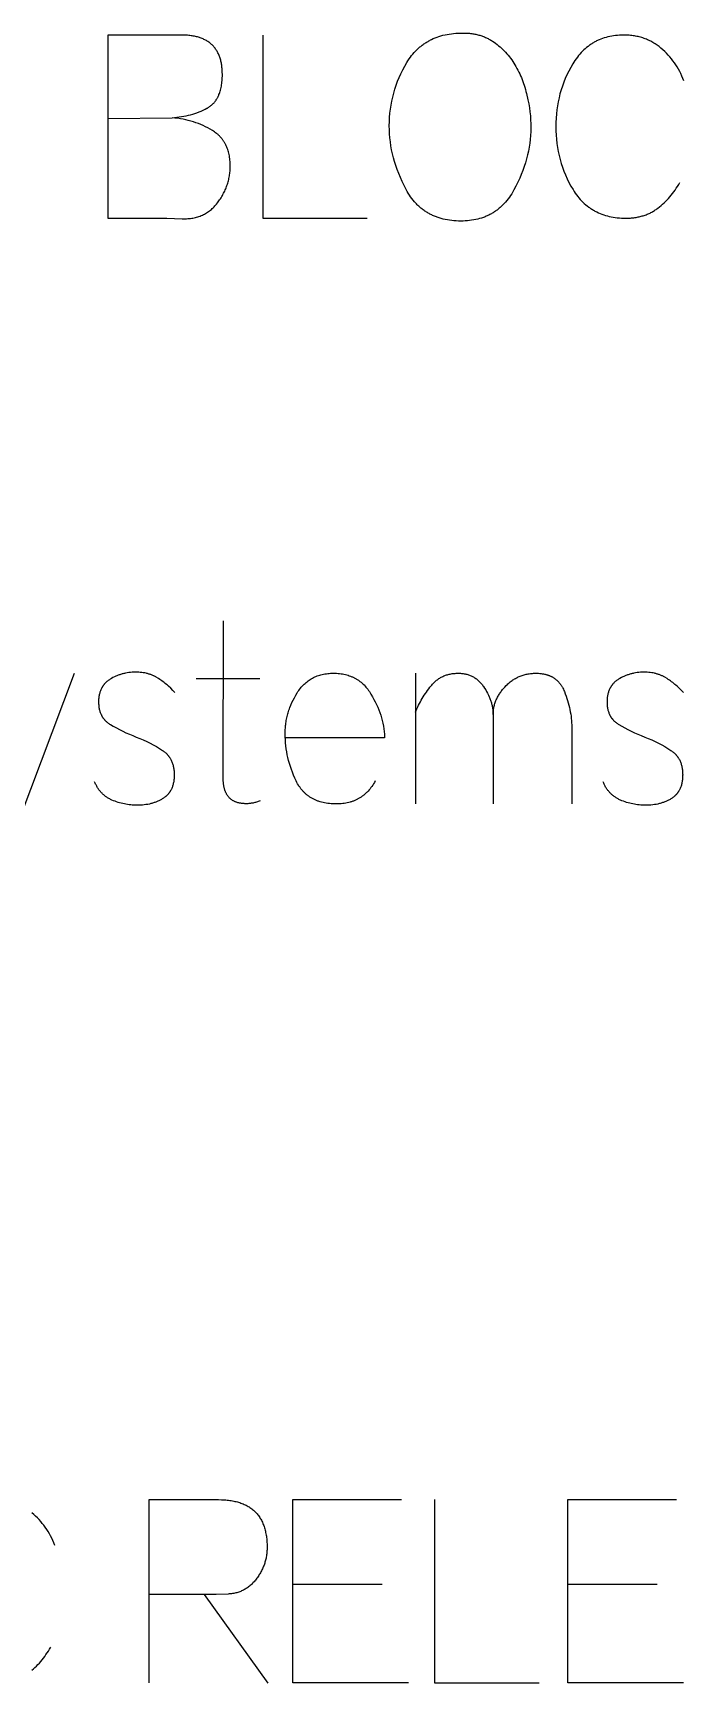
# Model space of a CAD drawing. Header units: millimetres. Extents: x -1220 to 1220, y -1930 to 4220.
# Drawn here: x 28 to 291, y 3553 to 4220 of the extents above; entities that cross this region are included whole.
import ezdxf

# ---------------------------------------------------------------- set-up
doc = ezdxf.new("R2010")
doc.units = ezdxf.units.MM
doc.layers.add('TC', color=220, linetype='CONTINUOUS', true_color=0xff00bb)

msp = doc.modelspace()

# ---------------------------------------------------------------- linework, layer by layer
at = {"layer": 'TC'}
for points in [[(58.14, 4219.04), (58.14, 4145.04), (82.03, 4145.04), (88.27, 4144.83), (88.84, 4144.81), (89.39, 4144.81), (89.94, 4144.83), (90.48, 4144.86), (91.01, 4144.9), (91.54, 4144.95), (92.06, 4145.02), (92.57, 4145.1), (93.07, 4145.2), (93.56, 4145.31), (94.05, 4145.43), (94.53, 4145.57), (95, 4145.72), (95.46, 4145.88), (95.91, 4146.06), (96.36, 4146.25), (96.8, 4146.46), (97.23, 4146.68), (97.65, 4146.91), (98.07, 4147.15), (98.47, 4147.41), (98.87, 4147.69), (99.27, 4147.97), (99.65, 4148.27), (100.03, 4148.59), (100.39, 4148.92), (100.75, 4149.26), (101.11, 4149.61), (101.45, 4149.98), (101.79, 4150.36), (102.12, 4150.76), (102.44, 4151.17), (103.06, 4152.02), (103.36, 4152.45), (103.65, 4152.88), (103.93, 4153.32), (104.2, 4153.75), (104.46, 4154.19), (104.7, 4154.64), (104.94, 4155.08), (105.17, 4155.53), (105.39, 4155.98), (105.59, 4156.44), (105.79, 4156.89), (105.98, 4157.35), (106.16, 4157.81), (106.32, 4158.28), (106.48, 4158.74), (106.63, 4159.21), (106.76, 4159.69), (106.89, 4160.16), (107.01, 4160.64), (107.11, 4161.12), (107.21, 4161.6), (107.29, 4162.09), (107.37, 4162.58), (107.44, 4163.07), (107.49, 4163.56), (107.54, 4164.06), (107.57, 4164.56), (107.6, 4165.06), (107.61, 4165.57), (107.62, 4166.07), (107.61, 4166.7), (107.59, 4167.31), (107.55, 4167.91), (107.51, 4168.5), (107.44, 4169.07), (107.36, 4169.64), (107.27, 4170.19), (107.17, 4170.74), (107.05, 4171.27), (106.92, 4171.79), (106.77, 4172.3), (106.61, 4172.8), (106.43, 4173.29), (106.24, 4173.77), (106.04, 4174.23), (105.82, 4174.69), (105.71, 4174.91), (105.59, 4175.13), (105.47, 4175.35), (105.34, 4175.57), (105.21, 4175.78), (105.08, 4175.99), (104.95, 4176.19), (104.81, 4176.4), (104.67, 4176.6), (104.52, 4176.8), (104.37, 4176.99), (104.22, 4177.18), (104.06, 4177.37), (103.9, 4177.56), (103.74, 4177.75), (103.57, 4177.93), (103.4, 4178.11), (103.23, 4178.28), (103.05, 4178.45), (102.87, 4178.63), (102.69, 4178.79), (102.5, 4178.96), (102.31, 4179.12), (102.11, 4179.28), (101.71, 4179.59), (101.3, 4179.89), (100.87, 4180.17), (100.43, 4180.45), (99.52, 4180.99), (98.6, 4181.5), (97.67, 4181.99), (96.72, 4182.44), (95.75, 4182.86), (94.77, 4183.26), (93.77, 4183.63), (92.76, 4183.97), (91.74, 4184.28), (90.7, 4184.56), (89.65, 4184.81), (88.58, 4185.03), (87.49, 4185.22), (86.39, 4185.39), (85.28, 4185.52), (84.15, 4185.63)], [(58.14, 4185.31), (84.15, 4185.63), (85.13, 4185.71), (86.1, 4185.81), (87.06, 4185.93), (88, 4186.07), (88.93, 4186.23), (89.84, 4186.41), (90.74, 4186.62), (91.63, 4186.85), (92.5, 4187.1), (93.36, 4187.37), (94.2, 4187.66), (95.03, 4187.97), (95.85, 4188.3), (96.65, 4188.66), (97.44, 4189.04), (98.21, 4189.44), (98.4, 4189.54), (98.59, 4189.66), (98.78, 4189.77), (98.96, 4189.89), (99.15, 4190.01), (99.32, 4190.13), (99.5, 4190.26), (99.67, 4190.39), (99.84, 4190.52), (100.01, 4190.66), (100.17, 4190.8), (100.33, 4190.95), (100.49, 4191.09), (100.64, 4191.25), (100.79, 4191.4), (100.94, 4191.56), (101.08, 4191.72), (101.22, 4191.88), (101.36, 4192.05), (101.5, 4192.22), (101.63, 4192.4), (101.76, 4192.57), (101.89, 4192.76), (102.01, 4192.94), (102.13, 4193.13), (102.25, 4193.32), (102.36, 4193.51), (102.47, 4193.71), (102.58, 4193.91), (102.69, 4194.12), (102.79, 4194.33), (102.89, 4194.54), (102.98, 4194.75), (103.08, 4194.97), (103.25, 4195.42), (103.42, 4195.88), (103.57, 4196.35), (103.71, 4196.84), (103.84, 4197.34), (103.95, 4197.85), (104.06, 4198.38), (104.15, 4198.92), (104.23, 4199.47), (104.29, 4200.04), (104.35, 4200.62), (104.39, 4201.21), (104.42, 4201.82), (104.44, 4202.44), (104.45, 4203.07), (104.43, 4204.06), (104.41, 4204.54), (104.38, 4205.01), (104.35, 4205.47), (104.3, 4205.93), (104.25, 4206.38), (104.19, 4206.82), (104.12, 4207.25), (104.04, 4207.67), (103.96, 4208.09), (103.87, 4208.5), (103.77, 4208.9), (103.66, 4209.29), (103.54, 4209.68), (103.42, 4210.06), (103.28, 4210.43), (103.14, 4210.79), (102.99, 4211.15), (102.84, 4211.49), (102.67, 4211.83), (102.5, 4212.16), (102.32, 4212.49), (102.13, 4212.8), (101.93, 4213.11), (101.72, 4213.41), (101.51, 4213.7), (101.29, 4213.99), (101.06, 4214.26), (100.82, 4214.53), (100.58, 4214.79), (100.32, 4215.05), (100.06, 4215.29), (99.79, 4215.53), (99.51, 4215.76), (99.23, 4215.98), (98.93, 4216.2), (98.63, 4216.4), (98.32, 4216.6), (98, 4216.79), (97.68, 4216.98), (97.34, 4217.15), (97, 4217.32), (96.65, 4217.48), (96.29, 4217.63), (95.93, 4217.77), (95.55, 4217.91), (95.17, 4218.04), (94.78, 4218.16), (94.38, 4218.27), (93.97, 4218.38), (93.56, 4218.48), (93.14, 4218.57), (92.71, 4218.65), (92.27, 4218.72), (91.82, 4218.79), (91.36, 4218.85), (90.9, 4218.9), (90.43, 4218.94), (89.95, 4218.97), (88.97, 4219.02), (87.95, 4219.04), (58.14, 4219.04)], [(120.83, 4219.04), (120.83, 4145.04), (163.01, 4145.04)], [(290.93, 4200.54), (290.53, 4201.53), (290.11, 4202.5), (289.66, 4203.45), (289.2, 4204.38), (288.7, 4205.28), (288.18, 4206.16), (287.64, 4207.02), (287.07, 4207.86), (286.47, 4208.67), (285.86, 4209.46), (285.21, 4210.24), (284.54, 4210.98), (283.85, 4211.71), (283.13, 4212.41), (282.39, 4213.09), (281.62, 4213.75), (280.85, 4214.39), (280.45, 4214.7), (280.05, 4214.99), (279.64, 4215.27), (279.23, 4215.55), (278.81, 4215.81), (278.39, 4216.06), (277.96, 4216.31), (277.52, 4216.54), (277.08, 4216.76), (276.64, 4216.97), (276.19, 4217.17), (275.73, 4217.36), (275.27, 4217.55), (274.8, 4217.72), (274.33, 4217.88), (273.86, 4218.03), (273.37, 4218.16), (272.89, 4218.29), (272.39, 4218.41), (271.89, 4218.52), (271.39, 4218.62), (270.88, 4218.71), (270.37, 4218.78), (269.85, 4218.85), (269.32, 4218.91), (268.79, 4218.95), (268.25, 4218.99), (267.71, 4219.02), (267.16, 4219.03), (266.61, 4219.04), (265.77, 4219.03), (264.93, 4218.99), (264.11, 4218.93), (263.31, 4218.86), (262.51, 4218.75), (261.73, 4218.63), (260.96, 4218.48), (260.21, 4218.31), (259.47, 4218.12), (258.74, 4217.9), (258.02, 4217.66), (257.32, 4217.4), (256.63, 4217.12), (256.29, 4216.97), (255.95, 4216.81), (255.62, 4216.65), (255.29, 4216.48), (254.96, 4216.31), (254.64, 4216.13), (254.32, 4215.95), (254, 4215.76), (253.69, 4215.56), (253.38, 4215.36), (253.07, 4215.15), (252.77, 4214.94), (252.17, 4214.49), (251.58, 4214.03), (251.01, 4213.54), (250.45, 4213.03), (249.9, 4212.5), (249.37, 4211.94), (248.85, 4211.36), (248.34, 4210.76), (247.85, 4210.13), (247.36, 4209.49), (246.9, 4208.82), (246.44, 4208.12), (246, 4207.41), (245.17, 4205.96), (244.39, 4204.49), (243.66, 4203.01), (242.99, 4201.5), (242.37, 4199.98), (241.81, 4198.44), (241.3, 4196.88), (240.84, 4195.3), (240.44, 4193.71), (240.09, 4192.1), (239.8, 4190.47), (239.56, 4188.82), (239.37, 4187.15), (239.23, 4185.46), (239.15, 4183.76), (239.13, 4182.04), (239.15, 4180.31), (239.24, 4178.61), (239.37, 4176.92), (239.56, 4175.25), (239.81, 4173.6), (240.11, 4171.96), (240.46, 4170.34), (240.87, 4168.74), (241.33, 4167.16), (241.85, 4165.59), (242.42, 4164.04), (243.05, 4162.51), (243.73, 4161), (244.47, 4159.5), (245.26, 4158.02), (246.1, 4156.56), (246.55, 4155.85), (247.02, 4155.16), (247.49, 4154.5), (247.99, 4153.86), (248.49, 4153.24), (249.01, 4152.64), (249.55, 4152.07), (250.09, 4151.52), (250.66, 4150.99), (251.23, 4150.48), (251.82, 4150), (252.43, 4149.54), (252.73, 4149.32), (253.04, 4149.1), (253.36, 4148.89), (253.68, 4148.68), (254, 4148.48), (254.32, 4148.29), (254.65, 4148.1), (254.98, 4147.92), (255.66, 4147.57), (256.35, 4147.24), (257.05, 4146.94), (257.76, 4146.66), (258.5, 4146.4), (259.24, 4146.16), (260, 4145.95), (260.77, 4145.76), (261.56, 4145.59), (262.36, 4145.44), (263.17, 4145.32), (264, 4145.22), (264.84, 4145.14), (265.7, 4145.08), (266.57, 4145.05), (267.46, 4145.04), (268.4, 4145.05), (269.32, 4145.1), (269.78, 4145.14), (270.23, 4145.18), (270.68, 4145.23), (271.12, 4145.29), (271.55, 4145.35), (271.99, 4145.43), (272.42, 4145.51), (272.84, 4145.6), (273.26, 4145.7), (273.67, 4145.81), (274.08, 4145.92), (274.49, 4146.04), (274.89, 4146.17), (275.28, 4146.31), (275.68, 4146.45), (276.06, 4146.61), (276.45, 4146.77), (276.82, 4146.94), (277.2, 4147.11), (277.57, 4147.3), (277.93, 4147.49), (278.29, 4147.69), (278.65, 4147.9), (279, 4148.11), (279.34, 4148.34), (279.68, 4148.57), (280.02, 4148.81), (280.35, 4149.05), (281.01, 4149.57), (281.65, 4150.09), (282.28, 4150.64), (282.89, 4151.21), (283.49, 4151.79), (284.08, 4152.39), (284.66, 4153.01), (285.22, 4153.65), (285.77, 4154.31), (286.3, 4154.98), (286.82, 4155.68), (287.33, 4156.39), (287.83, 4157.12), (288.31, 4157.86), (288.78, 4158.63), (289.23, 4159.41)], [(119.67, 3909.51), (119.31, 3909.36), (118.96, 3909.23), (118.6, 3909.11), (118.25, 3909), (117.9, 3908.89), (117.54, 3908.8), (117.19, 3908.71), (116.84, 3908.63), (116.49, 3908.57), (116.14, 3908.51), (115.79, 3908.46), (115.45, 3908.42), (115.1, 3908.38), (114.75, 3908.36), (114.41, 3908.35), (114.07, 3908.34), (113.78, 3908.35), (113.49, 3908.35), (113.21, 3908.37), (112.94, 3908.38), (112.67, 3908.41), (112.4, 3908.43), (112.14, 3908.47), (111.89, 3908.51), (111.63, 3908.55), (111.39, 3908.6), (111.14, 3908.65), (110.9, 3908.71), (110.67, 3908.77), (110.44, 3908.84), (110.22, 3908.92), (110, 3909), (109.78, 3909.08), (109.57, 3909.17), (109.36, 3909.27), (109.16, 3909.36), (108.96, 3909.47), (108.77, 3909.58), (108.58, 3909.69), (108.4, 3909.81), (108.22, 3909.94), (108.04, 3910.07), (107.87, 3910.21), (107.71, 3910.35), (107.55, 3910.49), (107.39, 3910.64), (107.24, 3910.8), (107.09, 3910.96), (106.95, 3911.13), (106.81, 3911.3), (106.67, 3911.47), (106.54, 3911.65), (106.42, 3911.84), (106.3, 3912.03), (106.18, 3912.23), (106.07, 3912.43), (105.96, 3912.64), (105.86, 3912.85), (105.76, 3913.07), (105.67, 3913.29), (105.58, 3913.52), (105.5, 3913.75), (105.42, 3913.99), (105.34, 3914.23), (105.27, 3914.48), (105.21, 3914.73), (105.15, 3914.99), (105.09, 3915.25), (105.04, 3915.52), (104.99, 3915.79), (104.95, 3916.07), (104.91, 3916.36), (104.85, 3916.94), (104.8, 3917.54), (104.77, 3918.16), (104.76, 3918.81), (104.87, 3982.24)], [(18.08, 3890.27), (44.72, 3961.09)], [(85.31, 3953.27), (84.46, 3954.17), (83.6, 3955.03), (82.73, 3955.84), (82.29, 3956.23), (81.85, 3956.6), (81.41, 3956.97), (80.96, 3957.32), (80.51, 3957.66), (80.06, 3957.99), (79.61, 3958.31), (79.15, 3958.61), (78.69, 3958.91), (77.77, 3959.47), (77.54, 3959.61), (77.3, 3959.74), (77.06, 3959.86), (76.82, 3959.98), (76.58, 3960.1), (76.33, 3960.21), (76.07, 3960.32), (75.82, 3960.42), (75.56, 3960.52), (75.3, 3960.61), (75.03, 3960.7), (74.76, 3960.78), (74.49, 3960.86), (74.21, 3960.94), (73.93, 3961.01), (73.65, 3961.07), (73.08, 3961.19), (72.49, 3961.29), (71.89, 3961.37), (71.27, 3961.44), (70.64, 3961.48), (70, 3961.51), (69.35, 3961.52), (68.65, 3961.51), (67.96, 3961.47), (67.28, 3961.42), (66.61, 3961.34), (65.94, 3961.24), (65.28, 3961.12), (64.95, 3961.05), (64.63, 3960.97), (64.31, 3960.89), (63.98, 3960.8), (63.66, 3960.71), (63.35, 3960.61), (63.03, 3960.51), (62.72, 3960.4), (62.4, 3960.29), (62.09, 3960.17), (61.79, 3960.04), (61.48, 3959.91), (61.18, 3959.77), (60.87, 3959.63), (60.27, 3959.33), (59.68, 3959.01), (59.09, 3958.66), (58.81, 3958.48), (58.53, 3958.29), (58.26, 3958.1), (58, 3957.89), (57.75, 3957.69), (57.51, 3957.47), (57.28, 3957.25), (57.17, 3957.13), (57.06, 3957.02), (56.95, 3956.9), (56.85, 3956.78), (56.74, 3956.66), (56.64, 3956.54), (56.54, 3956.41), (56.45, 3956.29), (56.35, 3956.16), (56.26, 3956.03), (56.17, 3955.9), (56.08, 3955.77), (56, 3955.63), (55.91, 3955.5), (55.83, 3955.36), (55.76, 3955.22), (55.68, 3955.08), (55.61, 3954.94), (55.47, 3954.65), (55.33, 3954.35), (55.21, 3954.04), (55.1, 3953.73), (54.99, 3953.41), (54.9, 3953.09), (54.81, 3952.76), (54.73, 3952.42), (54.67, 3952.07), (54.61, 3951.72), (54.56, 3951.36), (54.52, 3951), (54.48, 3950.62), (54.46, 3950.24), (54.45, 3949.86), (54.44, 3949.47), (54.45, 3949.08), (54.46, 3948.7), (54.49, 3948.33), (54.52, 3947.96), (54.56, 3947.6), (54.61, 3947.25), (54.67, 3946.9), (54.74, 3946.56), (54.82, 3946.22), (54.91, 3945.9), (55.01, 3945.58), (55.11, 3945.26), (55.23, 3944.96), (55.35, 3944.66), (55.49, 3944.36), (55.56, 3944.22), (55.63, 3944.07), (55.71, 3943.93), (55.79, 3943.79), (55.87, 3943.66), (55.95, 3943.52), (56.03, 3943.38), (56.12, 3943.25), (56.21, 3943.12), (56.3, 3942.99), (56.4, 3942.86), (56.49, 3942.74), (56.59, 3942.61), (56.69, 3942.49), (56.8, 3942.37), (56.9, 3942.25), (57.01, 3942.13), (57.12, 3942.01), (57.35, 3941.78), (57.58, 3941.56), (57.83, 3941.35), (58.09, 3941.14), (58.35, 3940.94), (58.62, 3940.74), (58.91, 3940.56), (59.2, 3940.37), (60.4, 3939.67), (61.64, 3938.99), (62.9, 3938.32), (64.2, 3937.68), (65.52, 3937.05), (66.87, 3936.45), (68.25, 3935.86), (69.67, 3935.3), (71.1, 3934.73), (72.51, 3934.13), (73.88, 3933.5), (75.22, 3932.84), (76.52, 3932.15), (77.79, 3931.43), (79.03, 3930.69), (80.24, 3929.91), (80.53, 3929.71), (80.81, 3929.51), (81.09, 3929.3), (81.35, 3929.08), (81.61, 3928.86), (81.85, 3928.62), (81.97, 3928.51), (82.09, 3928.39), (82.21, 3928.26), (82.32, 3928.14), (82.43, 3928.01), (82.54, 3927.88), (82.64, 3927.75), (82.75, 3927.62), (82.85, 3927.49), (82.95, 3927.35), (83.04, 3927.21), (83.14, 3927.07), (83.23, 3926.93), (83.32, 3926.79), (83.49, 3926.5), (83.65, 3926.2), (83.81, 3925.89), (83.95, 3925.58), (84.08, 3925.26), (84.21, 3924.93), (84.33, 3924.59), (84.43, 3924.25), (84.53, 3923.89), (84.62, 3923.54), (84.7, 3923.17), (84.77, 3922.8), (84.83, 3922.41), (84.88, 3922.03), (84.92, 3921.63), (84.95, 3921.23), (84.98, 3920.82), (84.99, 3920.4), (84.99, 3919.97), (84.99, 3919.56), (84.98, 3919.15), (84.95, 3918.76), (84.92, 3918.37), (84.88, 3917.98), (84.83, 3917.61), (84.78, 3917.24), (84.71, 3916.88), (84.64, 3916.53), (84.55, 3916.18), (84.46, 3915.84), (84.36, 3915.51), (84.24, 3915.19), (84.12, 3914.87), (84, 3914.56), (83.86, 3914.26), (83.71, 3913.97), (83.56, 3913.68), (83.48, 3913.54), (83.39, 3913.4), (83.31, 3913.27), (83.22, 3913.13), (83.13, 3913), (83.04, 3912.87), (82.94, 3912.74), (82.85, 3912.61), (82.75, 3912.49), (82.65, 3912.36), (82.54, 3912.24), (82.44, 3912.12), (82.33, 3912), (82.22, 3911.89), (82.11, 3911.77), (81.99, 3911.66), (81.88, 3911.55), (81.76, 3911.44), (81.64, 3911.33), (81.51, 3911.23), (81.39, 3911.13), (81.26, 3911.03), (81, 3910.83), (80.73, 3910.64), (80.45, 3910.46), (80.17, 3910.29), (79.89, 3910.12), (79.6, 3909.97), (79.31, 3909.81), (79.02, 3909.67), (78.73, 3909.52), (78.43, 3909.39), (78.13, 3909.25), (77.83, 3909.13), (77.52, 3909.01), (77.21, 3908.89), (76.9, 3908.78), (76.58, 3908.68), (76.26, 3908.58), (75.94, 3908.48), (75.61, 3908.4), (75.28, 3908.31), (74.95, 3908.23), (74.28, 3908.09), (73.59, 3907.98), (72.9, 3907.88), (72.19, 3907.81), (71.46, 3907.75), (70.73, 3907.72), (69.98, 3907.71), (69.34, 3907.72), (68.69, 3907.74), (68.05, 3907.78), (67.41, 3907.84), (66.77, 3907.91), (66.13, 3908.01), (65.49, 3908.11), (64.86, 3908.24), (64.22, 3908.38), (63.59, 3908.53), (62.96, 3908.71), (62.33, 3908.9), (61.71, 3909.1), (61.08, 3909.33), (60.46, 3909.57), (59.83, 3909.82), (59.53, 3909.96), (59.23, 3910.11), (58.93, 3910.26), (58.64, 3910.42), (58.35, 3910.59), (58.08, 3910.76), (57.8, 3910.94), (57.54, 3911.12), (57.27, 3911.31), (57.02, 3911.5), (56.77, 3911.7), (56.52, 3911.9), (56.29, 3912.11), (56.05, 3912.33), (55.83, 3912.55), (55.61, 3912.78), (55.39, 3913.02), (55.18, 3913.26), (54.98, 3913.5), (54.78, 3913.75), (54.59, 3914.01), (54.4, 3914.27), (54.22, 3914.54), (54.05, 3914.82), (53.88, 3915.1), (53.71, 3915.38), (53.56, 3915.68), (53.41, 3915.97), (53.26, 3916.28), (53.12, 3916.59), (52.99, 3916.9), (52.86, 3917.22)], [(119.56, 3958.77), (93.87, 3958.77)], [(166.18, 3917.54), (165.86, 3916.97), (165.53, 3916.41), (165.18, 3915.88), (164.83, 3915.36), (164.46, 3914.86), (164.09, 3914.38), (163.7, 3913.91), (163.3, 3913.47), (162.89, 3913.04), (162.69, 3912.84), (162.47, 3912.63), (162.26, 3912.44), (162.05, 3912.24), (161.83, 3912.05), (161.6, 3911.87), (161.38, 3911.69), (161.15, 3911.52), (160.92, 3911.35), (160.69, 3911.18), (160.46, 3911.02), (160.22, 3910.86), (159.98, 3910.71), (159.73, 3910.56), (159.49, 3910.42), (159.24, 3910.28), (158.99, 3910.15), (158.74, 3910.02), (158.48, 3909.89), (158.22, 3909.77), (157.96, 3909.66), (157.69, 3909.55), (157.43, 3909.44), (157.16, 3909.34), (156.88, 3909.24), (156.61, 3909.15), (156.33, 3909.06), (156.05, 3908.97), (155.48, 3908.82), (154.9, 3908.68), (154.31, 3908.56), (153.71, 3908.46), (153.09, 3908.38), (152.47, 3908.32), (151.84, 3908.27), (151.19, 3908.25), (150.54, 3908.24), (149.81, 3908.25), (149.1, 3908.27), (148.4, 3908.32), (147.72, 3908.38), (147.05, 3908.46), (146.39, 3908.56), (145.75, 3908.68), (145.12, 3908.82), (144.51, 3908.97), (143.91, 3909.15), (143.61, 3909.24), (143.32, 3909.34), (143.03, 3909.44), (142.75, 3909.55), (142.47, 3909.66), (142.19, 3909.77), (141.92, 3909.89), (141.65, 3910.02), (141.38, 3910.15), (141.12, 3910.28), (140.86, 3910.42), (140.6, 3910.56), (140.35, 3910.71), (140.1, 3910.86), (139.85, 3911.02), (139.61, 3911.18), (139.37, 3911.35), (139.14, 3911.52), (138.91, 3911.69), (138.68, 3911.87), (138.45, 3912.05), (138.23, 3912.24), (138.01, 3912.44), (137.8, 3912.63), (137.59, 3912.84), (137.38, 3913.04), (137.18, 3913.25), (136.98, 3913.47), (136.78, 3913.69), (136.59, 3913.91), (136.4, 3914.14), (136.21, 3914.38), (136.03, 3914.62), (135.85, 3914.86), (135.68, 3915.11), (135.51, 3915.36), (135.34, 3915.62), (135.17, 3915.88), (134.85, 3916.41), (134.55, 3916.97), (134.26, 3917.54), (133.72, 3918.7), (133.22, 3919.87), (132.75, 3921.05), (132.32, 3922.22), (131.92, 3923.41), (131.55, 3924.59), (131.22, 3925.78), (130.93, 3926.97), (130.67, 3928.17), (130.44, 3929.37), (130.25, 3930.58), (130.1, 3931.79), (129.97, 3933.01), (129.89, 3934.22), (129.83, 3935.45), (129.82, 3936.67), (129.82, 3937.22), (129.84, 3937.75), (129.86, 3938.29), (129.89, 3938.83), (129.94, 3939.36), (129.99, 3939.9), (130.05, 3940.43), (130.12, 3940.96), (130.2, 3941.48), (130.29, 3942.01), (130.39, 3942.53), (130.5, 3943.06), (130.62, 3943.58), (130.75, 3944.1), (130.89, 3944.62), (131.03, 3945.13), (131.19, 3945.65), (131.36, 3946.16), (131.53, 3946.67), (131.72, 3947.18), (132.12, 3948.19), (132.55, 3949.2), (133.03, 3950.2), (133.54, 3951.2), (134.09, 3952.18), (134.68, 3953.17), (135, 3953.65), (135.32, 3954.13), (135.65, 3954.58), (136, 3955.02), (136.35, 3955.45), (136.71, 3955.86), (137.08, 3956.25), (137.46, 3956.63), (137.85, 3957), (138.25, 3957.35), (138.66, 3957.68), (139.08, 3958), (139.5, 3958.3), (139.94, 3958.59), (140.38, 3958.86), (140.84, 3959.11), (141.3, 3959.35), (141.78, 3959.58), (142.26, 3959.79), (142.75, 3959.98), (143.25, 3960.16), (143.76, 3960.32), (144.28, 3960.47), (144.81, 3960.6), (145.35, 3960.71), (145.89, 3960.82), (146.45, 3960.9), (147.02, 3960.97), (147.59, 3961.02), (148.18, 3961.06), (148.77, 3961.09), (149.37, 3961.09), (150, 3961.09), (150.62, 3961.06), (151.23, 3961.02), (151.83, 3960.96), (152.42, 3960.89), (153, 3960.8), (153.57, 3960.69), (154.13, 3960.57), (154.67, 3960.43), (155.21, 3960.27), (155.74, 3960.09), (156.26, 3959.9), (156.77, 3959.7), (157.02, 3959.59), (157.26, 3959.48), (157.51, 3959.36), (157.75, 3959.24), (157.99, 3959.11), (158.23, 3958.98), (158.46, 3958.85), (158.7, 3958.71), (158.93, 3958.56), (159.15, 3958.42), (159.38, 3958.27), (159.6, 3958.11), (159.82, 3957.95), (160.04, 3957.79), (160.25, 3957.62), (160.46, 3957.45), (160.67, 3957.28), (160.88, 3957.1), (161.29, 3956.73), (161.68, 3956.34), (162.07, 3955.93), (162.45, 3955.51), (162.81, 3955.07), (163.17, 3954.62), (163.51, 3954.15), (163.85, 3953.66), (164.18, 3953.16), (164.49, 3952.64), (165.11, 3951.59), (165.69, 3950.54), (166.23, 3949.48), (166.74, 3948.42), (167.21, 3947.36), (167.64, 3946.28), (168.04, 3945.21), (168.4, 3944.13), (168.73, 3943.04), (169.02, 3941.95), (169.27, 3940.85), (169.49, 3939.75), (169.67, 3938.65), (169.81, 3937.54), (169.92, 3936.42), (169.99, 3935.3), (169.99, 3934.98), (129.71, 3934.98)], [(182.46, 3961.09), (182.46, 3908.24)], [(182.46, 3945.34), (182.76, 3946.05), (183.07, 3946.76), (183.39, 3947.46), (183.73, 3948.15), (184.08, 3948.84), (184.45, 3949.52), (184.82, 3950.2), (185.21, 3950.87), (185.61, 3951.53), (186.03, 3952.19), (186.46, 3952.84), (186.9, 3953.49), (187.36, 3954.13), (187.83, 3954.77), (188.31, 3955.4), (189.06, 3956.33), (189.32, 3956.63), (189.59, 3956.93), (189.86, 3957.21), (190.13, 3957.48), (190.42, 3957.74), (190.71, 3958), (191, 3958.24), (191.3, 3958.47), (191.61, 3958.7), (191.92, 3958.91), (192.24, 3959.11), (192.56, 3959.31), (192.89, 3959.49), (193.22, 3959.66), (193.56, 3959.83), (193.91, 3959.98), (194.26, 3960.12), (194.62, 3960.26), (194.98, 3960.38), (195.35, 3960.49), (195.73, 3960.6), (196.11, 3960.69), (196.5, 3960.78), (196.89, 3960.85), (197.29, 3960.92), (197.69, 3960.97), (198.1, 3961.01), (198.52, 3961.05), (198.94, 3961.07), (199.37, 3961.09), (199.8, 3961.09), (200.2, 3961.09), (200.6, 3961.07), (200.99, 3961.05), (201.37, 3961.01), (201.75, 3960.96), (202.12, 3960.9), (202.49, 3960.84), (202.85, 3960.76), (203.21, 3960.67), (203.56, 3960.57), (203.91, 3960.46), (204.25, 3960.34), (204.59, 3960.2), (204.92, 3960.06), (205.24, 3959.91), (205.56, 3959.75), (205.88, 3959.57), (206.19, 3959.39), (206.49, 3959.19), (206.79, 3958.99), (207.08, 3958.77), (207.37, 3958.55), (207.65, 3958.31), (207.93, 3958.06), (208.2, 3957.8), (208.46, 3957.53), (208.73, 3957.26), (208.98, 3956.97), (209.23, 3956.67), (209.48, 3956.36), (209.72, 3956.03), (209.95, 3955.7), (210.4, 3955.03), (210.82, 3954.35), (211.21, 3953.66), (211.58, 3952.97), (211.92, 3952.28), (212.23, 3951.58), (212.38, 3951.23), (212.52, 3950.88), (212.65, 3950.53), (212.78, 3950.18), (212.9, 3949.83), (213.01, 3949.47), (213.11, 3949.11), (213.21, 3948.76), (213.3, 3948.4), (213.39, 3948.04), (213.47, 3947.68), (213.54, 3947.32), (213.6, 3946.96), (213.66, 3946.59), (213.71, 3946.23), (213.75, 3945.86), (213.79, 3945.5), (213.82, 3945.13), (213.84, 3944.76), (213.86, 3944.39), (213.86, 3908.24)], [(213.86, 3944.39), (213.87, 3944.78), (213.88, 3945.17), (213.9, 3945.55), (213.94, 3945.93), (213.98, 3946.31), (214.04, 3946.69), (214.1, 3947.07), (214.17, 3947.44), (214.25, 3947.82), (214.35, 3948.19), (214.45, 3948.55), (214.56, 3948.92), (214.68, 3949.28), (214.81, 3949.65), (214.95, 3950.01), (215.1, 3950.36), (215.26, 3950.72), (215.43, 3951.07), (215.61, 3951.43), (215.8, 3951.77), (216, 3952.12), (216.21, 3952.47), (216.43, 3952.81), (216.66, 3953.15), (216.89, 3953.49), (217.14, 3953.83), (217.4, 3954.16), (217.66, 3954.5), (217.94, 3954.83), (218.23, 3955.16), (218.52, 3955.48), (219.14, 3956.13), (219.46, 3956.45), (219.78, 3956.75), (220.11, 3957.05), (220.44, 3957.33), (220.77, 3957.6), (221.11, 3957.87), (221.46, 3958.12), (221.81, 3958.36), (222.16, 3958.6), (222.52, 3958.82), (222.88, 3959.03), (223.25, 3959.23), (223.62, 3959.42), (224, 3959.6), (224.38, 3959.77), (224.76, 3959.93), (225.15, 3960.08), (225.55, 3960.22), (225.95, 3960.35), (226.35, 3960.47), (226.76, 3960.58), (227.17, 3960.68), (227.59, 3960.76), (228.01, 3960.84), (228.44, 3960.91), (228.87, 3960.97), (229.3, 3961.01), (229.74, 3961.05), (230.19, 3961.07), (230.64, 3961.09), (231.09, 3961.09), (231.63, 3961.09), (232.15, 3961.07), (232.67, 3961.03), (233.17, 3960.98), (233.66, 3960.91), (234.14, 3960.83), (234.61, 3960.74), (234.84, 3960.69), (235.06, 3960.63), (235.29, 3960.57), (235.51, 3960.51), (235.73, 3960.44), (235.94, 3960.37), (236.15, 3960.3), (236.36, 3960.22), (236.57, 3960.14), (236.78, 3960.05), (236.98, 3959.96), (237.18, 3959.87), (237.37, 3959.78), (237.56, 3959.68), (237.75, 3959.57), (237.94, 3959.47), (238.13, 3959.36), (238.31, 3959.24), (238.49, 3959.13), (238.66, 3959.01), (238.83, 3958.88), (239, 3958.75), (239.17, 3958.62), (239.34, 3958.49), (239.5, 3958.35), (239.66, 3958.2), (239.81, 3958.06), (239.97, 3957.91), (240.12, 3957.75), (240.26, 3957.6), (240.41, 3957.44), (240.55, 3957.27), (240.69, 3957.1), (240.82, 3956.93), (240.96, 3956.76), (241.09, 3956.58), (241.22, 3956.4), (241.34, 3956.21), (241.46, 3956.02), (241.58, 3955.83), (241.7, 3955.63), (241.81, 3955.43), (241.92, 3955.22), (242.03, 3955.02), (242.24, 3954.59), (242.43, 3954.15), (242.61, 3953.69), (242.97, 3952.77), (243.31, 3951.85), (243.62, 3950.93), (243.91, 3950.02), (244.18, 3949.11), (244.42, 3948.2), (244.64, 3947.3), (244.83, 3946.4), (245.01, 3945.5), (245.16, 3944.61), (245.29, 3943.72), (245.39, 3942.83), (245.47, 3941.95), (245.53, 3941.07), (245.56, 3940.19), (245.57, 3939.32), (245.57, 3908.24)], [(290.71, 3953.27), (289.86, 3954.17), (289, 3955.03), (288.13, 3955.84), (287.69, 3956.23), (287.25, 3956.6), (286.81, 3956.97), (286.36, 3957.32), (285.91, 3957.66), (285.46, 3957.99), (285.01, 3958.31), (284.55, 3958.61), (284.09, 3958.91), (283.18, 3959.47), (282.94, 3959.61), (282.71, 3959.74), (282.47, 3959.86), (282.22, 3959.98), (281.98, 3960.1), (281.73, 3960.21), (281.48, 3960.32), (281.22, 3960.42), (280.96, 3960.52), (280.7, 3960.61), (280.43, 3960.7), (280.16, 3960.78), (279.89, 3960.86), (279.61, 3960.94), (279.34, 3961.01), (279.05, 3961.07), (278.48, 3961.19), (277.89, 3961.29), (277.29, 3961.37), (276.67, 3961.44), (276.05, 3961.48), (275.41, 3961.51), (274.75, 3961.52), (274.06, 3961.51), (273.37, 3961.47), (272.68, 3961.42), (272.01, 3961.34), (271.34, 3961.24), (270.68, 3961.12), (270.36, 3961.05), (270.03, 3960.97), (269.71, 3960.89), (269.39, 3960.8), (269.07, 3960.71), (268.75, 3960.61), (268.43, 3960.51), (268.12, 3960.4), (267.81, 3960.29), (267.5, 3960.17), (267.19, 3960.04), (266.88, 3959.91), (266.58, 3959.77), (266.28, 3959.63), (265.68, 3959.33), (265.08, 3959.01), (264.5, 3958.66), (264.21, 3958.48), (263.93, 3958.29), (263.67, 3958.1), (263.41, 3957.89), (263.16, 3957.69), (262.92, 3957.47), (262.69, 3957.25), (262.57, 3957.13), (262.46, 3957.02), (262.35, 3956.9), (262.25, 3956.78), (262.15, 3956.66), (262.04, 3956.54), (261.95, 3956.41), (261.85, 3956.29), (261.76, 3956.16), (261.66, 3956.03), (261.57, 3955.9), (261.49, 3955.77), (261.4, 3955.63), (261.32, 3955.5), (261.24, 3955.36), (261.16, 3955.22), (261.08, 3955.08), (261.01, 3954.94), (260.87, 3954.65), (260.74, 3954.35), (260.61, 3954.04), (260.5, 3953.73), (260.4, 3953.41), (260.3, 3953.09), (260.21, 3952.76), (260.14, 3952.42), (260.07, 3952.07), (260.01, 3951.72), (259.96, 3951.36), (259.92, 3951), (259.89, 3950.62), (259.86, 3950.24), (259.85, 3949.86), (259.85, 3949.47), (259.85, 3949.08), (259.86, 3948.7), (259.89, 3948.33), (259.92, 3947.96), (259.96, 3947.6), (260.01, 3947.25), (260.07, 3946.9), (260.14, 3946.56), (260.22, 3946.22), (260.31, 3945.9), (260.41, 3945.58), (260.52, 3945.26), (260.63, 3944.96), (260.76, 3944.66), (260.89, 3944.36), (260.96, 3944.22), (261.04, 3944.07), (261.11, 3943.93), (261.19, 3943.79), (261.27, 3943.66), (261.35, 3943.52), (261.44, 3943.38), (261.52, 3943.25), (261.61, 3943.12), (261.7, 3942.99), (261.8, 3942.86), (261.89, 3942.74), (261.99, 3942.61), (262.09, 3942.49), (262.2, 3942.37), (262.3, 3942.25), (262.41, 3942.13), (262.52, 3942.01), (262.75, 3941.78), (262.99, 3941.56), (263.23, 3941.35), (263.49, 3941.14), (263.75, 3940.94), (264.03, 3940.74), (264.31, 3940.56), (264.6, 3940.37), (265.81, 3939.67), (267.04, 3938.99), (268.3, 3938.32), (269.6, 3937.68), (270.92, 3937.05), (272.27, 3936.45), (273.66, 3935.86), (275.07, 3935.3), (276.51, 3934.73), (277.91, 3934.13), (279.28, 3933.5), (280.62, 3932.84), (281.92, 3932.15), (283.2, 3931.43), (284.43, 3930.69), (285.64, 3929.91), (285.93, 3929.71), (286.22, 3929.51), (286.49, 3929.3), (286.76, 3929.08), (287.01, 3928.86), (287.26, 3928.62), (287.38, 3928.51), (287.49, 3928.39), (287.61, 3928.26), (287.72, 3928.14), (287.83, 3928.01), (287.94, 3927.88), (288.05, 3927.75), (288.15, 3927.62), (288.25, 3927.49), (288.35, 3927.35), (288.45, 3927.21), (288.54, 3927.07), (288.63, 3926.93), (288.72, 3926.79), (288.89, 3926.5), (289.05, 3926.2), (289.21, 3925.89), (289.35, 3925.58), (289.49, 3925.26), (289.61, 3924.93), (289.73, 3924.59), (289.84, 3924.25), (289.93, 3923.89), (290.02, 3923.54), (290.1, 3923.17), (290.17, 3922.8), (290.23, 3922.41), (290.28, 3922.03), (290.32, 3921.63), (290.36, 3921.23), (290.38, 3920.82), (290.39, 3920.4), (290.4, 3919.97), (290.39, 3919.56), (290.38, 3919.15), (290.36, 3918.76), (290.33, 3918.37), (290.29, 3917.98), (290.24, 3917.61), (290.18, 3917.24), (290.11, 3916.88), (290.04, 3916.53), (289.95, 3916.18), (289.86, 3915.84), (289.76, 3915.51), (289.65, 3915.19), (289.53, 3914.87), (289.4, 3914.56), (289.26, 3914.26), (289.11, 3913.97), (288.96, 3913.68), (288.88, 3913.54), (288.79, 3913.4), (288.71, 3913.27), (288.62, 3913.13), (288.53, 3913), (288.44, 3912.87), (288.35, 3912.74), (288.25, 3912.61), (288.15, 3912.49), (288.05, 3912.36), (287.95, 3912.24), (287.84, 3912.12), (287.73, 3912), (287.62, 3911.89), (287.51, 3911.77), (287.4, 3911.66), (287.28, 3911.55), (287.16, 3911.44), (287.04, 3911.33), (286.92, 3911.23), (286.79, 3911.13), (286.66, 3911.03), (286.4, 3910.83), (286.13, 3910.64), (285.85, 3910.46), (285.57, 3910.29), (285.29, 3910.12), (285.01, 3909.97), (284.72, 3909.81), (284.43, 3909.67), (284.13, 3909.52), (283.83, 3909.39), (283.53, 3909.25), (283.23, 3909.13), (282.92, 3909.01), (282.61, 3908.89), (282.3, 3908.78), (281.98, 3908.68), (281.66, 3908.58), (281.34, 3908.48), (281.02, 3908.4), (280.69, 3908.31), (280.36, 3908.23), (279.68, 3908.09), (279, 3907.98), (278.3, 3907.88), (277.59, 3907.81), (276.87, 3907.75), (276.13, 3907.72), (275.39, 3907.71), (274.74, 3907.72), (274.09, 3907.74), (273.45, 3907.78), (272.81, 3907.84), (272.17, 3907.91), (271.53, 3908.01), (270.89, 3908.11), (270.26, 3908.24), (269.63, 3908.38), (268.99, 3908.53), (268.36, 3908.71), (267.74, 3908.9), (267.11, 3909.1), (266.48, 3909.33), (265.86, 3909.57), (265.24, 3909.82), (264.93, 3909.96), (264.63, 3910.11), (264.33, 3910.26), (264.04, 3910.42), (263.76, 3910.59), (263.48, 3910.76), (263.21, 3910.94), (262.94, 3911.12), (262.68, 3911.31), (262.42, 3911.5), (262.17, 3911.7), (261.93, 3911.9), (261.69, 3912.11), (261.46, 3912.33), (261.23, 3912.55), (261.01, 3912.78), (260.79, 3913.02), (260.58, 3913.26), (260.38, 3913.5), (260.18, 3913.75), (259.99, 3914.01), (259.8, 3914.27), (259.62, 3914.54), (259.45, 3914.82), (259.28, 3915.1), (259.12, 3915.38), (258.96, 3915.68), (258.81, 3915.97), (258.66, 3916.28), (258.52, 3916.59), (258.39, 3916.9), (258.26, 3917.22)], [(36.79, 3608.54), (36.39, 3609.53), (35.97, 3610.5), (35.53, 3611.45), (35.06, 3612.38), (34.56, 3613.28), (34.04, 3614.16), (33.5, 3615.02), (32.93, 3615.86), (32.34, 3616.67), (31.72, 3617.46), (31.07, 3618.24), (30.41, 3618.98), (29.71, 3619.71), (29, 3620.41), (28.25, 3621.09), (27.49, 3621.75)], [(74.85, 3553.04), (74.85, 3627.04), (102.86, 3627.04), (104.07, 3627.02), (105.24, 3626.96), (105.81, 3626.92), (106.37, 3626.87), (106.93, 3626.81), (107.47, 3626.73), (108, 3626.65), (108.52, 3626.56), (109.04, 3626.47), (109.54, 3626.36), (110.04, 3626.24), (110.52, 3626.11), (111, 3625.97), (111.46, 3625.83), (111.92, 3625.67), (112.37, 3625.51), (112.8, 3625.33), (113.23, 3625.15), (113.65, 3624.95), (114.06, 3624.75), (114.45, 3624.54), (114.84, 3624.32), (115.22, 3624.09), (115.59, 3623.84), (115.95, 3623.59), (116.3, 3623.33), (116.64, 3623.06), (116.97, 3622.79), (117.3, 3622.5), (117.61, 3622.2), (117.91, 3621.89), (118.2, 3621.58), (118.49, 3621.25), (118.76, 3620.92), (119.02, 3620.57), (119.28, 3620.22), (119.52, 3619.85), (119.76, 3619.48), (119.98, 3619.1), (120.2, 3618.71), (120.41, 3618.3), (120.6, 3617.89), (120.79, 3617.47), (120.97, 3617.04), (121.14, 3616.6), (121.29, 3616.15), (121.44, 3615.7), (121.58, 3615.23), (121.71, 3614.75), (121.83, 3614.27), (121.94, 3613.77), (122.04, 3613.26), (122.13, 3612.75), (122.22, 3612.23), (122.29, 3611.69), (122.35, 3611.15), (122.4, 3610.6), (122.45, 3610.03), (122.5, 3608.88), (122.52, 3607.69), (122.52, 3607.26), (122.51, 3606.82), (122.48, 3606.39), (122.45, 3605.97), (122.41, 3605.54), (122.37, 3605.12), (122.31, 3604.69), (122.25, 3604.28), (122.17, 3603.86), (122.09, 3603.44), (122, 3603.03), (121.9, 3602.62), (121.79, 3602.21), (121.67, 3601.81), (121.55, 3601.41), (121.41, 3601), (121.27, 3600.61), (121.12, 3600.21), (120.96, 3599.82), (120.79, 3599.42), (120.61, 3599.03), (120.42, 3598.65), (120.23, 3598.26), (120.03, 3597.88), (119.81, 3597.5), (119.59, 3597.12), (119.36, 3596.75), (119.12, 3596.37), (118.88, 3596), (118.62, 3595.63), (118.36, 3595.26), (117.81, 3594.54), (117.53, 3594.19), (117.24, 3593.86), (116.95, 3593.53), (116.65, 3593.22), (116.35, 3592.92), (116.04, 3592.62), (115.72, 3592.34), (115.4, 3592.07), (115.07, 3591.81), (114.74, 3591.56), (114.4, 3591.33), (114.06, 3591.1), (113.7, 3590.88), (113.35, 3590.68), (112.98, 3590.49), (112.61, 3590.3), (112.24, 3590.13), (111.86, 3589.97), (111.47, 3589.82), (111.07, 3589.68), (110.67, 3589.55), (110.27, 3589.44), (109.86, 3589.33), (109.44, 3589.23), (109.02, 3589.15), (108.59, 3589.08), (108.15, 3589.01), (107.71, 3588.96), (107.26, 3588.92), (106.81, 3588.89), (102.01, 3588.66), (97.05, 3588.66), (74.95, 3588.66)], [(179.61, 3553.04), (132.88, 3553.04), (132.88, 3627.04), (176.86, 3627.04)], [(190.18, 3627.04), (190.18, 3553.04), (232.36, 3553.04)], [(290.71, 3553.04), (243.99, 3553.04), (243.99, 3627.04), (287.97, 3627.04)], [(97.05, 3588.66), (122.84, 3552.93)], [(169.04, 3592.68), (132.88, 3592.68)], [(280.14, 3592.68), (243.99, 3592.68)], [(27.51, 3558.09), (28.14, 3558.64), (28.75, 3559.21), (29.36, 3559.79), (29.94, 3560.39), (30.52, 3561.01), (31.08, 3561.65), (31.63, 3562.31), (32.16, 3562.98), (32.69, 3563.68), (33.19, 3564.39), (33.69, 3565.12), (34.17, 3565.86), (34.64, 3566.63), (35.1, 3567.41)]]:
    msp.add_lwpolyline(points, dxfattribs=at)
msp.add_lwpolyline([(201.6, 4219.88), (202.51, 4219.87), (203.41, 4219.82), (204.29, 4219.75), (204.73, 4219.71), (205.16, 4219.65), (205.58, 4219.59), (206.01, 4219.52), (206.42, 4219.45), (206.84, 4219.36), (207.24, 4219.27), (207.65, 4219.17), (208.05, 4219.07), (208.44, 4218.96), (208.83, 4218.84), (209.22, 4218.71), (209.6, 4218.58), (209.98, 4218.44), (210.35, 4218.29), (210.72, 4218.13), (211.09, 4217.97), (211.45, 4217.8), (211.81, 4217.62), (212.16, 4217.44), (212.5, 4217.25), (212.85, 4217.05), (213.19, 4216.84), (213.52, 4216.63), (213.85, 4216.41), (214.82, 4215.73), (215.44, 4215.25), (216.05, 4214.76), (216.65, 4214.26), (217.23, 4213.74), (217.79, 4213.2), (218.35, 4212.65), (218.88, 4212.09), (219.4, 4211.5), (219.91, 4210.91), (220.4, 4210.29), (220.88, 4209.66), (221.34, 4209.02), (221.79, 4208.35), (222.22, 4207.68), (223.05, 4206.28), (223.45, 4205.57), (223.84, 4204.84), (224.21, 4204.11), (224.56, 4203.37), (224.9, 4202.62), (225.23, 4201.86), (225.54, 4201.09), (225.84, 4200.31), (226.12, 4199.53), (226.39, 4198.73), (226.64, 4197.93), (226.88, 4197.11), (227.1, 4196.29), (227.31, 4195.46), (227.87, 4192.93), (228.19, 4191.27), (228.46, 4189.62), (228.69, 4187.98), (228.86, 4186.37), (228.98, 4184.77), (229.06, 4183.18), (229.08, 4181.61), (229.06, 4180.04), (228.98, 4178.47), (228.84, 4176.9), (228.65, 4175.32), (228.41, 4173.75), (228.12, 4172.18), (227.77, 4170.61), (227.37, 4169.03), (226.91, 4167.46), (226.4, 4165.89), (225.84, 4164.32), (225.22, 4162.74), (224.55, 4161.17), (223.82, 4159.6), (223.04, 4158.03), (222.21, 4156.45), (221.78, 4155.68), (221.34, 4154.93), (220.87, 4154.21), (220.4, 4153.51), (219.9, 4152.83), (219.4, 4152.18), (218.87, 4151.55), (218.33, 4150.95), (218.06, 4150.66), (217.78, 4150.37), (217.5, 4150.09), (217.21, 4149.82), (216.92, 4149.55), (216.62, 4149.29), (216.32, 4149.04), (216.02, 4148.79), (215.72, 4148.55), (215.41, 4148.31), (215.09, 4148.08), (214.77, 4147.85), (214.45, 4147.64), (214.13, 4147.42), (213.8, 4147.22), (213.46, 4147.02), (213.13, 4146.83), (212.79, 4146.64), (212.44, 4146.46), (212.09, 4146.28), (211.74, 4146.11), (211.38, 4145.95), (211.02, 4145.79), (210.66, 4145.64), (210.29, 4145.5), (209.92, 4145.36), (209.54, 4145.23), (209.16, 4145.1), (208.39, 4144.87), (207.6, 4144.66), (206.8, 4144.48), (205.98, 4144.32), (205.15, 4144.18), (204.3, 4144.07), (203.44, 4143.98), (202.56, 4143.92), (201.66, 4143.89), (200.75, 4143.87), (199.81, 4143.89), (198.88, 4143.92), (197.97, 4143.99), (197.08, 4144.07), (196.2, 4144.19), (195.34, 4144.32), (194.49, 4144.49), (193.66, 4144.67), (192.85, 4144.89), (192.05, 4145.12), (191.66, 4145.25), (191.27, 4145.39), (190.89, 4145.53), (190.51, 4145.67), (190.13, 4145.83), (189.76, 4145.99), (189.39, 4146.15), (189.03, 4146.32), (188.67, 4146.5), (188.32, 4146.68), (187.96, 4146.88), (187.62, 4147.07), (187.27, 4147.27), (186.93, 4147.48), (186.6, 4147.7), (186.27, 4147.92), (185.94, 4148.15), (185.62, 4148.38), (185.3, 4148.62), (184.99, 4148.87), (184.67, 4149.12), (184.37, 4149.38), (184.07, 4149.65), (183.77, 4149.92), (183.47, 4150.2), (183.18, 4150.48), (182.9, 4150.77), (182.62, 4151.07), (182.34, 4151.37), (182.06, 4151.68), (181.53, 4152.32), (181.01, 4152.98), (180.51, 4153.67), (180.02, 4154.38), (179.55, 4155.12), (179.1, 4155.88), (178.66, 4156.67), (177.84, 4158.26), (177.07, 4159.87), (176.36, 4161.47), (175.7, 4163.07), (175.09, 4164.67), (174.53, 4166.27), (174.03, 4167.88), (173.58, 4169.48), (173.19, 4171.09), (172.84, 4172.7), (172.55, 4174.3), (172.31, 4175.91), (172.13, 4177.52), (172, 4179.13), (171.92, 4180.74), (171.89, 4182.35), (171.92, 4184.06), (172, 4185.76), (172.14, 4187.44), (172.33, 4189.11), (172.58, 4190.76), (172.89, 4192.39), (173.25, 4194.01), (173.66, 4195.62), (174.13, 4197.21), (174.66, 4198.79), (175.24, 4200.35), (175.88, 4201.9), (176.57, 4203.43), (177.31, 4204.95), (178.12, 4206.45), (178.97, 4207.94), (179.43, 4208.67), (179.91, 4209.38), (180.4, 4210.07), (180.9, 4210.74), (181.42, 4211.38), (181.96, 4212), (182.51, 4212.59), (183.08, 4213.16), (183.38, 4213.44), (183.67, 4213.71), (183.97, 4213.98), (184.27, 4214.24), (184.58, 4214.49), (184.89, 4214.74), (185.21, 4214.98), (185.53, 4215.22), (185.85, 4215.45), (186.18, 4215.67), (186.51, 4215.89), (186.84, 4216.1), (187.18, 4216.31), (187.53, 4216.51), (187.87, 4216.71), (188.22, 4216.9), (188.58, 4217.08), (188.94, 4217.26), (189.67, 4217.6), (190.42, 4217.91), (191.18, 4218.2), (191.96, 4218.47), (192.76, 4218.72), (193.57, 4218.94), (194.4, 4219.14), (195.24, 4219.31), (196.1, 4219.46), (196.98, 4219.59), (197.87, 4219.7), (198.78, 4219.78), (199.7, 4219.84), (200.64, 4219.87)], close=True, dxfattribs=at)

doc.saveas('drawing.dxf')
